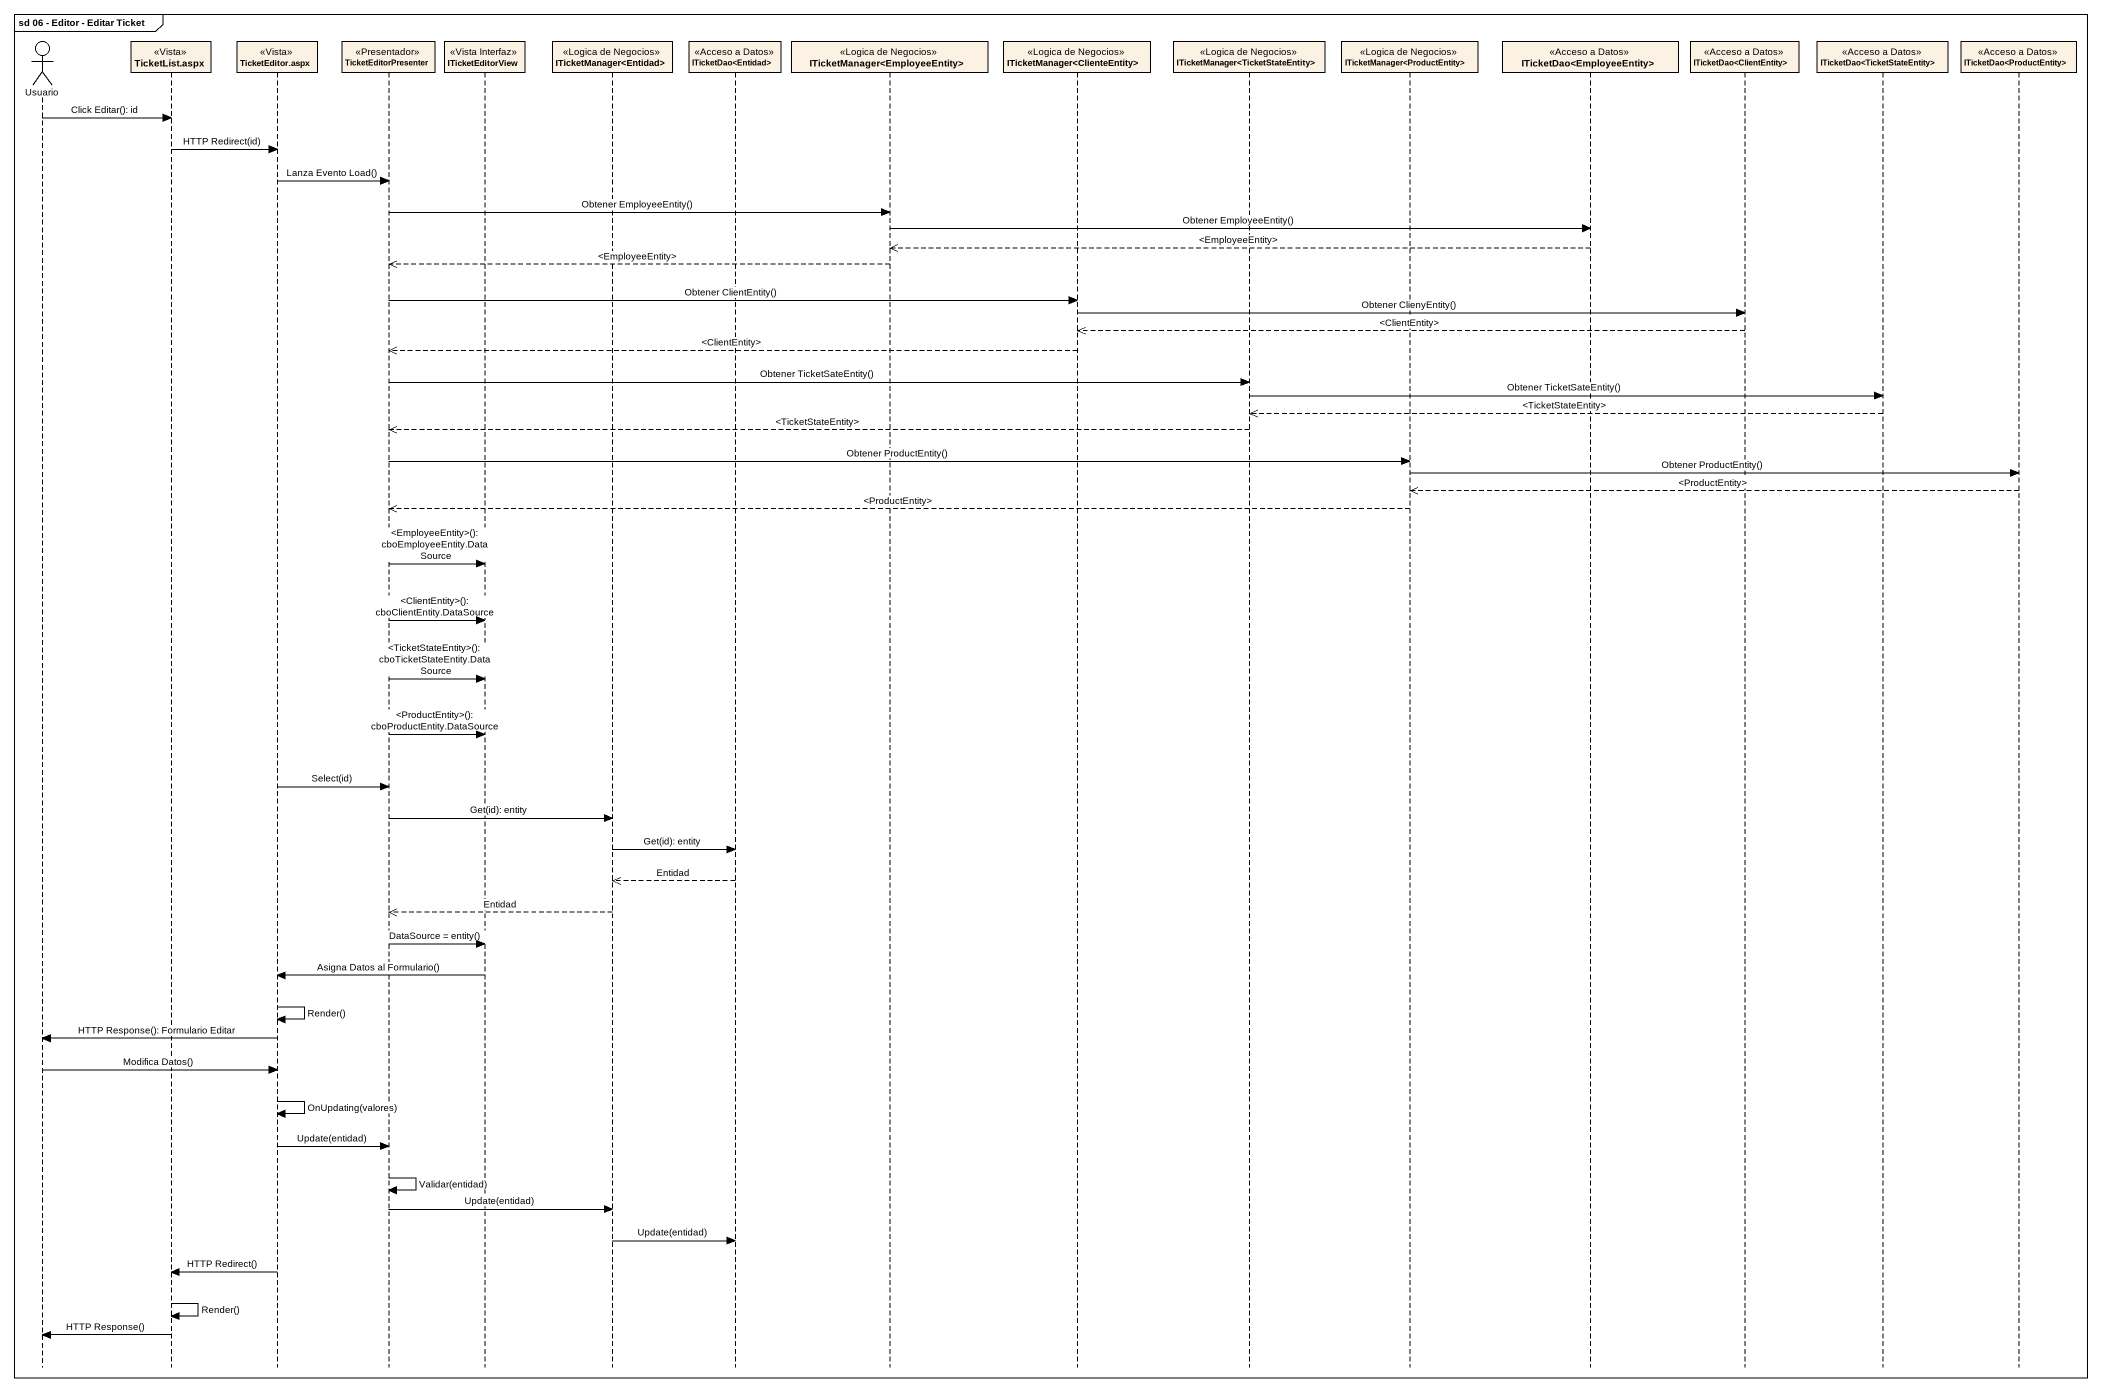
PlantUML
@startuml
mainframe sd 06 - Editor - Editar Ticket
hide footbox
actor Usuario
participant "TicketList.aspx" as TicketList_aspx <<Vista>>
participant "TicketEditor.aspx" as TicketEditor_aspx <<Vista>>
participant TicketEditorPresenter <<Presentador>>
participant ITicketEditorView <<Vista Interfaz>>
participant "ITicketManager<Entidad>" as ITicketManager_Entidad <<Logica de Negocios>>
participant "ITicketDao<Entidad>" as ITicketDao_Entidad <<Acceso a Datos>>
participant "ITicketManager<EmployeeEntity>" as ITicketManager <<Logica de Negocios>>
participant "ITicketManager<ClienteEntity>" as ITicketManager_ClienteEntity <<Logica de Negocios>>
participant "ITicketManager<TicketStateEntity>" as ITicketManager_2 <<Logica de Negocios>>
participant "ITicketManager<ProductEntity>" as ITicketManager_ProductEntity <<Logica de Negocios>>
participant "ITicketDao<EmployeeEntity>" as ITicketDao_EmployeeEntity <<Acceso a Datos>>
participant "ITicketDao<ClientEntity>" as ITicketDao_ClientEntity <<Acceso a Datos>>
participant "ITicketDao<TicketStateEntity>" as ITicketDao_TicketStateEntity <<Acceso a Datos>>
participant "ITicketDao<ProductEntity>" as ITicketDao_ProductEntity <<Acceso a Datos>>

Usuario -> TicketList_aspx : Click Editar(): id
TicketList_aspx -> TicketEditor_aspx : HTTP Redirect(id)
TicketEditor_aspx -> TicketEditorPresenter : Lanza Evento Load()
TicketEditorPresenter -> ITicketManager : Obtener EmployeeEntity()
ITicketManager -> ITicketDao_EmployeeEntity : Obtener EmployeeEntity()
ITicketDao_EmployeeEntity -->> ITicketManager : <EmployeeEntity>
ITicketManager -->> TicketEditorPresenter : <EmployeeEntity>
TicketEditorPresenter -> ITicketManager_ClienteEntity : Obtener ClientEntity()
ITicketManager_ClienteEntity -> ITicketDao_ClientEntity : Obtener ClienyEntity()
ITicketDao_ClientEntity -->> ITicketManager_ClienteEntity : <ClientEntity>
ITicketManager_ClienteEntity -->> TicketEditorPresenter : <ClientEntity>
TicketEditorPresenter -> ITicketManager_2 : Obtener TicketSateEntity()
ITicketManager_2 -> ITicketDao_TicketStateEntity : Obtener TicketSateEntity()
ITicketDao_TicketStateEntity -->> ITicketManager_2 : <TicketStateEntity>
ITicketManager_2 -->> TicketEditorPresenter : <TicketStateEntity>
TicketEditorPresenter -> ITicketManager_ProductEntity : Obtener ProductEntity()
ITicketManager_ProductEntity -> ITicketDao_ProductEntity : Obtener ProductEntity()
ITicketDao_ProductEntity -->> ITicketManager_ProductEntity : <ProductEntity>
ITicketManager_ProductEntity -->> TicketEditorPresenter : <ProductEntity>
TicketEditorPresenter -> ITicketEditorView : <EmployeeEntity>(): cboEmployeeEntity.DataSource
TicketEditorPresenter -> ITicketEditorView : <ClientEntity>(): cboClientEntity.DataSource
TicketEditorPresenter -> ITicketEditorView : <TicketStateEntity>(): cboTicketStateEntity.DataSource
TicketEditorPresenter -> ITicketEditorView : <ProductEntity>(): cboProductEntity.DataSource
TicketEditor_aspx -> TicketEditorPresenter : Select(id)
TicketEditorPresenter -> ITicketManager_Entidad : Get(id): entity
ITicketManager_Entidad -> ITicketDao_Entidad : Get(id): entity
ITicketDao_Entidad -->> ITicketManager_Entidad : Entidad
ITicketManager_Entidad -->> TicketEditorPresenter : Entidad
TicketEditorPresenter -> ITicketEditorView : DataSource = entity()
ITicketEditorView -> TicketEditor_aspx : Asigna Datos al Formulario()
TicketEditor_aspx -> TicketEditor_aspx : Render()
TicketEditor_aspx -> Usuario : HTTP Response(): Formulario Editar
Usuario -> TicketEditor_aspx : Modifica Datos()
TicketEditor_aspx -> TicketEditor_aspx : OnUpdating(valores)
TicketEditor_aspx -> TicketEditorPresenter : Update(entidad)
TicketEditorPresenter -> TicketEditorPresenter : Validar(entidad)
TicketEditorPresenter -> ITicketManager_Entidad : Update(entidad)
ITicketManager_Entidad -> ITicketDao_Entidad : Update(entidad)
TicketEditor_aspx -> TicketList_aspx : HTTP Redirect()
TicketList_aspx -> TicketList_aspx : Render()
TicketList_aspx -> Usuario : HTTP Response()
@enduml
